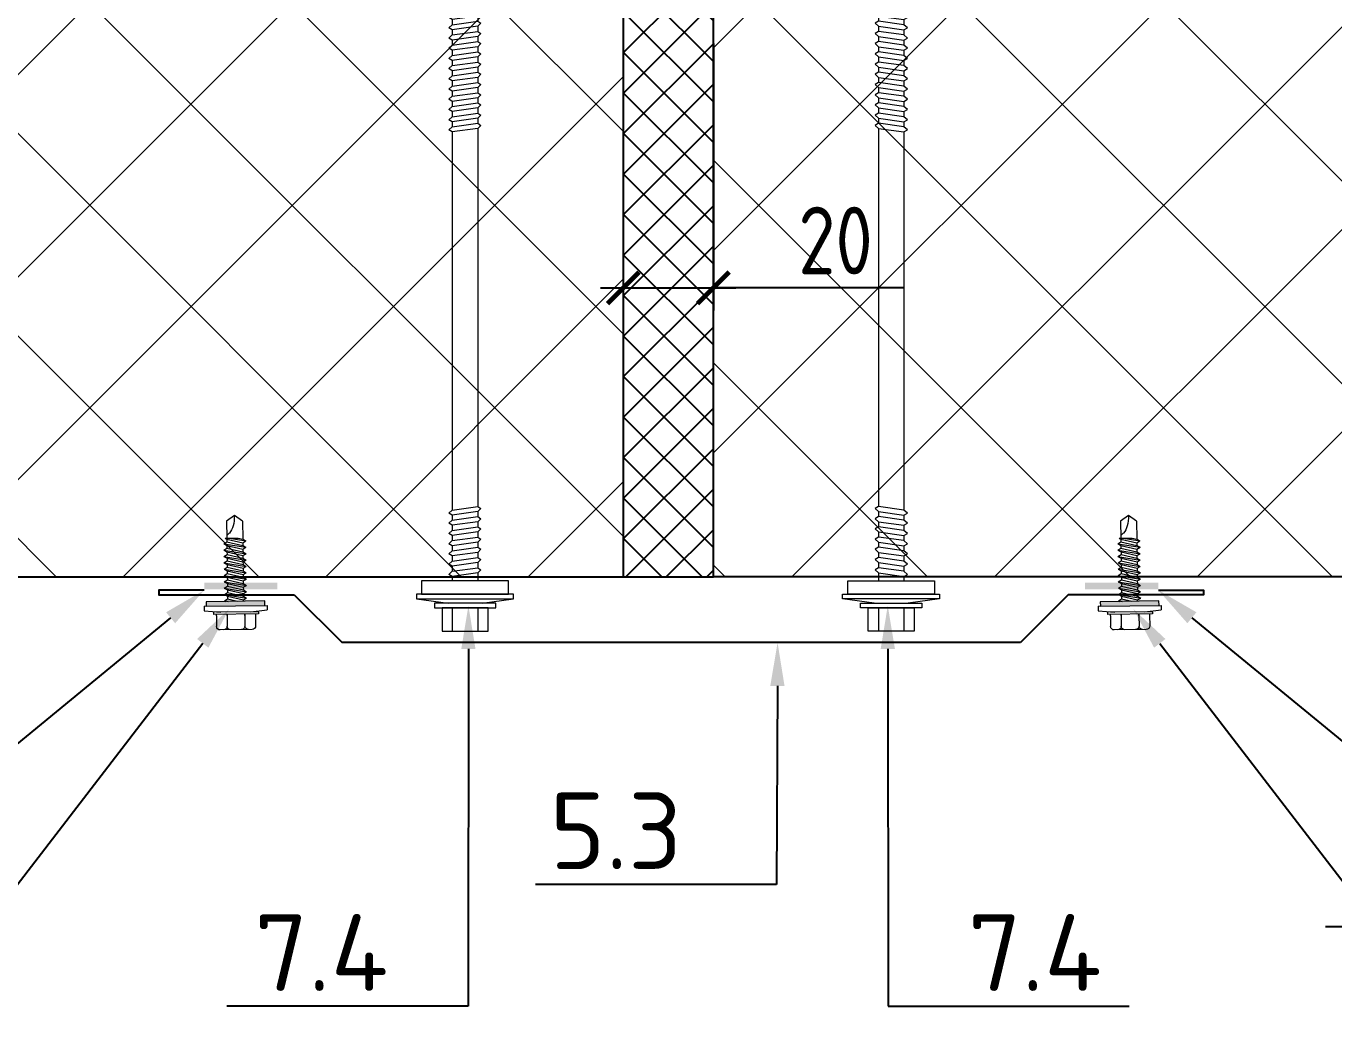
# Model space of a CAD drawing. Header units: millimetres. Extents: x -3689 to 3021565, y -698052 to -604547.
# Drawn here: x 2757434.1 to 2757724.1, y -669388 to -669168.7 of the extents above; entities that cross this region are included whole.
import ezdxf
from ezdxf import colors
from ezdxf.entities.mleader import LeaderData, LeaderLine
from ezdxf.math import Vec2, Vec3

# ---------------------------------------------------------------- set-up
doc = ezdxf.new("R2010")
doc.units = ezdxf.units.MM
doc.header["$PDMODE"] = 35
doc.layers.get('0').update_dxf_attribs({"lineweight": 0})
doc.layers.get('Defpoints').update_dxf_attribs({"color": 4})
doc.layers.add('A-FLOR-DIMS', color=133, linetype='Continuous', lineweight=0)
for name, color, linetype in [('A-FLOR-IDEN', 14, 'Continuous'), ('A-WALL-PATT', 181, 'Continuous'), ('S-METL', 14, 'Continuous'), ('S-WALL-PATT', 181, 'Continuous')]:
    doc.layers.add(name, color=color, linetype=linetype)
doc.styles.add('GOST 2.304', font='CS_Gost2304.shx')
doc.styles.add('ЕСКД', font='isocpeur.ttf')
doc.dimstyles.new('001.5', dxfattribs={"dimscale": 10, "dimtxt": 1.5, "dimasz": 0.7, "dimexe": 0.5, "dimexo": 0, "dimgap": 0.3, "dimtad": 1, "dimdec": 0, "dimrnd": 0.001, "dimtxsty": 'GOST 2.304', "dimblk": 'ARCHTICK', "dimcen": 0, "dimdle": 0.5, "dimclrd": 256, "dimclre": 256, "dimclrt": 256, "dimadec": 0, "dimazin": 2, "dimtfac": 0.75, "dimtdec": 0, "dimtmove": 1, "dimatfit": 3, "dimfxl": 1, "dimtolj": 1, "dimarcsym": 0})

# ---------------------------------------------------------------- blocks, each defined once
blk = doc.blocks.new('*U566')
at = {"lineweight": 0}
h = blk.add_hatch(dxfattribs=at)
h.set_pattern_fill('ANSI37', color=181, scale=10, style=0)
h.set_pattern_definition([(45, (90, -734.0553587846589), (-22.45064030267288, 22.45064030267288), []), (135, (90, -734.0553587846589), (-22.45064030267288, -22.45064030267288), [])])
h.paths.add_polyline_path([(0, 265.944641215341), (0, 0), (150, 0), (150, 265.944641215341)])
at = {"color": 5, "lineweight": 0}
for p, q in [((150, 265.944641215341), (0, 265.944641215341)), ((0, 0), (150, 0))]:
    blk.add_line(p, q, dxfattribs=at)
at = {"color": 5}
for p, q in [((0, 265.944641215341), (0, 0)), ((150, 0), (150, 265.944641215341))]:
    blk.add_line(p, q, dxfattribs=at)
blk = doc.blocks.new('_ARCHTICK')
at = {"color": 0, "linetype": 'ByBlock', "const_width": 0.15}
blk.add_lwpolyline([(-0.5, -0.5), (0.5, 0.5)], dxfattribs=at)
blk = doc.blocks.new('*D598')
at = {"layer": 'A-FLOR-DIMS', "lineweight": -2, "ltscale": 10, "transparency": 16777216}
for p, q in [((2757566.49132782, -669172.6176756365), (2757566.49132782, -669231.7857825729)), ((2757586.49132782, -669172.6176756365), (2757586.49132782, -669231.7857825729)), ((2757561.49132782, -669226.7857825729), (2757591.49132782, -669226.7857825729)), ((2757628.706212116, -669226.7857825729), (2757586.49132782, -669226.7857825729))]:
    blk.add_line(p, q, dxfattribs=at)
at = {"layer": 'Defpoints', "color": 0, "ltscale": 10, "transparency": 16777216}
for p in [(2757566.49132782, -669172.6176756365), (2757586.49132782, -669172.6176756365), (2757586.49132782, -669226.7857825729)]:
    blk.add_point(p, dxfattribs=at)
at = {"layer": 'A-FLOR-DIMS', "lineweight": -2, "ltscale": 10, "transparency": 16777216, "xscale": 7, "yscale": 7, "zscale": 7, "rotation": 180}
blk.add_blockref('_ARCHTICK', (2757566.49132782, -669226.7857825729), dxfattribs=at)
at = {"layer": 'A-FLOR-DIMS', "lineweight": -2, "ltscale": 10, "transparency": 16777216, "xscale": 7, "yscale": 7, "zscale": 7}
blk.add_blockref('_ARCHTICK', (2757586.49132782, -669226.7857825729), dxfattribs=at)
at = {"layer": 'A-FLOR-DIMS', "ltscale": 10, "transparency": 16777216, "insert": (2757613.563354974, -669216.2857825729), "char_height": 15, "attachment_point": 5, "style": 'GOST 2.304'}
blk.add_mtext('\\A1;20', dxfattribs=at)
blk = doc.blocks.new('*U670')
at = {"color": 7}
for points in [[(-60.60660171782365, -10.60660171779455), (-50, 0)], [(-50, 0), (100.3945713860958, 0)], [(111.0011731039194, -10.60660171779455), (100.3945713860958, 0)], [(-80.60660171782365, -11.60660171782365), (-90.60660171782365, -11.60660171782365), (-90.60660171782365, -10.60660171782365), (-60.60660171782365, -10.60660171782365)], [(131.0011731039194, -11.60660171782365), (141.0011731039194, -11.60660171782365), (141.0011731039194, -10.60660171782365), (111.0011731039194, -10.60660171782365)]]:
    blk.add_lwpolyline(points, dxfattribs=at)
blk = doc.blocks.new('*U530')
at = {"lineweight": 0}
blk.add_hatch(color=0, dxfattribs=at).paths.add_polyline_path([(6.500028934155127, -0.9992351740365836), (-6.500028934155127, -0.9992351740365865), (-6.500028934155127, -1.443296356685747e-15), (6.500028934155127, 1.443296356685747e-15)])
at = {"color": 0, "lineweight": 0}
for p, q in [((-1.75979577822, 17.76911293662852), (0.0001427191382348255, 19.00156603410142)), ((-1.75979577822, 17.77512051083614), (-1.759595558345612, 13.76304829795845)), ((0.0001427191382348255, 19.00156603410142), (1.760204217272982, 17.76928860001499)), ((1.760204217280258, 17.77529617422261), (1.760392185868111, 14.00871998502408)), ((2.464332430994543, 12.81131470232504), (-2.463710926611387, 11.94262127106777)), ((-1.75969064364472, 12.34904072748032), (-2.463710926611387, 11.94262127106777)), ((-1.759731211357578, 11.53613154939376), (-2.463710926611387, 11.94262127106777)), ((1.269850955752187, 14.00874446512899), (-2.463640661277172, 13.35062126943376)), ((-1.759620378325057, 13.75704072578811), (-2.463640661277172, 13.35062126943376)), ((-1.759660946023363, 12.94413154770155), (-2.463640661277172, 13.35062126943376)), ((1.760282450399243, 11.80980442569126), (-1.759760908986212, 10.94104072911432)), ((1.760312148020601, 12.4048952459707), (-1.759731211357578, 11.53613154939376)), ((1.760352715740735, 13.21780442399904), (-1.75969064364472, 12.34904072748032)), ((-1.759660946016087, 12.94413154770155), (-1.75969064364472, 12.34904072748032)), ((1.760382413362092, 13.81289524427848), (-1.759660946016087, 12.94413154770155)), ((-0.73936477863754, 14.00884473376209), (-1.759620378303229, 13.75704072578811)), ((2.112392185430505, 14.00870241870871), (-0.73936477863754, 14.00884473376209)), ((1.760312148035152, 12.4048952459707), (1.760281366463457, 11.78808375616791)), ((2.464262165653051, 11.40331470395904), (1.760282450399243, 11.80980442569126)), ((2.464332430994543, 12.81131470232504), (1.760312148020601, 12.4048952459707)), ((1.760382413362092, 13.81289524427848), (1.760351631783121, 13.19608375453391)), ((2.464332430994543, 12.81131470232504), (1.760352715740735, 13.21780442399904)), ((2.099570586164188, 14.00870305852732), (1.760382413362092, 13.81289524427848)), ((2.46419190031156, 9.995314705651255), (-2.46385145729437, 9.126621274393985)), ((-1.759831174327704, 9.533040730806535), (-2.46385145729437, 9.126621274393985)), ((-1.759871742040562, 8.720131552719979), (-2.46385145729437, 9.126621274393985)), ((2.464262165653051, 11.40331470395904), (-2.463781191952878, 10.53462127275998)), ((-1.759760908986212, 10.94104072911432), (-2.463781191952878, 10.53462127275998)), ((-1.75980147669907, 10.12813155108597), (-2.463781191952878, 10.53462127275998)), ((1.760141919723536, 8.993804429017475), (-1.759901439669195, 8.12504073244054)), ((-1.759871742040562, 8.720131552719979), (-1.759901439669195, 8.12504073244054)), ((1.760171617337617, 9.588895249296913), (-1.759871742040562, 8.720131552719979)), ((1.760212185057751, 10.40180442732526), (-1.759831174327704, 9.533040730806535)), ((-1.75980147669907, 10.12813155108597), (-1.759831174327704, 9.533040730806535)), ((1.760241882679109, 10.99689524766291), (-1.75980147669907, 10.12813155108597)), ((-1.759731211357578, 11.53613154939376), (-1.759760908986212, 10.94104072911432)), ((1.760171617352169, 9.588895249296913), (1.760140835780474, 8.972083759494128)), ((2.464121634970069, 8.587314707343468), (1.76014191971626, 8.993804429017475)), ((2.46419190031156, 9.995314705651255), (1.760171617337617, 9.588895249296913)), ((1.760241882693661, 10.99689524766291), (1.760211101121966, 10.38008375786012)), ((2.46419190031156, 9.995314705651255), (1.760212185057751, 10.40180442732526)), ((2.464262165653051, 11.40331470395904), (1.760241882679109, 10.99689524766291)), ((2.464051369635853, 7.179314708977475), (-2.463991987948249, 6.31062127777841)), ((-1.759971704996135, 6.717040734132754), (-2.463991987948249, 6.31062127777841)), ((-1.760012272723545, 5.904131556046196), (-2.463991987948249, 6.31062127777841)), ((2.464121634970069, 8.587314707343468), (-2.463921722635862, 7.718621276086197)), ((-1.759901439669195, 8.12504073244054), (-2.463921722635862, 7.718621276086197)), ((-1.759942007382053, 7.312131554412192), (-2.463921722635862, 7.718621276086197)), ((-1.760012272716269, 5.904131556046196), (-1.760043054287964, 5.287320066301619)), ((1.760001389040553, 6.177804432401901), (-1.760041970337626, 5.309040735766758)), ((1.760031086669186, 6.772895252623131), (-1.760012272716269, 5.904131556046196)), ((-1.759942007374777, 7.312131554412192), (-1.7599727889683, 6.695320064609406)), ((1.760071654382044, 7.585804430709688), (-1.759971704996135, 6.717040734132754)), ((1.760101352010678, 8.180895250989126), (-1.759942007374777, 7.312131554412192)), ((1.760031086669186, 6.772895252623131), (1.760000305097491, 6.156083762820346)), ((2.463981104301637, 5.771314710669687), (1.760001389040553, 6.177804432343693)), ((2.464051369635853, 7.179314708977475), (1.760031086669186, 6.772895252623131)), ((1.760101352010678, 8.180895250989126), (1.760070570438983, 7.564083761186341)), ((2.464051369635853, 7.179314708977475), (1.760071654382044, 7.585804430709688)), ((2.464121634970069, 8.587314707343468), (1.760101352010678, 8.180895250989126)), ((2.463840573640482, 2.955314713995905), (-2.464202783972724, 2.086621282796841)), ((2.463910838960146, 4.363314712303692), (-2.464132518631233, 3.494621281104628)), ((-1.760112235679118, 3.901040737458971), (-2.464132518631233, 3.494621281104628)), ((-1.760152803377424, 3.088131559430622), (-2.464132518631233, 3.494621281104628)), ((2.463981104301637, 5.771314710669687), (-2.464062253289741, 4.902621279470623)), ((-1.760041970337626, 5.309040735766758), (-2.464062253289741, 4.902621279470623)), ((-1.760082538043208, 4.496131557738409), (-2.464062253289741, 4.902621279470623)), ((1.759860858379397, 3.361804435728119), (-1.760182501006057, 2.493040739151184)), ((-1.760152803377424, 3.088131559430622), (-1.760182501006057, 2.493040739151184)), ((1.759890556000755, 3.95689525594935), (-1.760152803377424, 3.088131559430622)), ((1.759931123720889, 4.769804434035906), (-1.760112235664566, 3.901040737458971)), ((-1.760082538035932, 4.496131557738409), (-1.760112235679118, 3.901040737458971)), ((1.759960821342246, 5.364895254315344), (-1.760082538043208, 4.496131557738409)), ((2.463840573640482, 2.955314713995905), (1.759820290666539, 2.548895257641562)), ((1.759890556000755, 3.95689525594935), (1.75985977442906, 3.340083766204772)), ((2.463840573640482, 2.955314713995905), (1.759860858379397, 3.361804435728119)), ((2.463910838960146, 4.363314712303692), (1.759890556000755, 3.95689525594935)), ((1.759960821342246, 5.364895254315344), (1.759930039755999, 4.748083764512558)), ((2.463910838960146, 4.363314712303692), (1.759931123720889, 4.769804434035906)), ((2.463981104301637, 5.771314710669687), (1.759960821327694, 5.364895254315344)), ((2.46377030829899, 1.547314715688118), (-2.464273049314216, 0.6786212844308461)), ((-1.760252766340273, 1.085040740785189), (-2.46427304930694, 0.6786212844308461)), ((-1.760293334060407, 0.2721315627568398), (-2.464273049314216, 0.6786212844308461)), ((-1.760182501006057, 2.493040739151184), (-2.464202783972724, 2.086621282796841)), ((-1.760223068718916, 1.680131561064627), (-2.464202783972724, 2.086621282796841)), ((-1.760293334053131, 0.2721315627568398), (-1.76030691460619, -3.908666534005322e-16)), ((1.759750025339599, 1.140895259333775), (-1.760293334053131, 0.2721315627568398)), ((1.759790593045182, 1.953804437362124), (-1.760252766332997, 1.085040740785189)), ((-1.76022306871164, 1.680131561064627), (-1.760252766340273, 1.085040740785189)), ((1.759820290666539, 2.548895257641562), (-1.760223068718916, 1.680131561064627)), ((1.75972032770369, 0.545804439054337), (-0.4517616882585572, -1.003112455896365e-16)), ((2.463700042957499, 0.1393147173803305), (1.673376388229372, 3.715641990152666e-16)), ((1.759750025339599, 1.140895259333775), (1.759719243746076, 0.5240837695309898)), ((2.463700042957499, 0.1393147173803305), (1.75972032770369, 0.545804439054337)), ((2.46377030829899, 1.547314715688118), (1.759750025339599, 1.140895259333775)), ((1.759820290673815, 2.548895257641562), (1.759789509087568, 1.932083767896985)), ((2.46377030829899, 1.547314715688118), (1.759790593037906, 1.953804437362124)), ((2.463700042957499, 0.1393147173803305), (2.222372062249633, 4.934657265586468e-16)), ((6.499971000332154, 0.001566034101416869), (6.500028934155127, -0.9992351740365836)), ((-6.999971091820045, -0.9992351740365866), (-6.999913204039332, -1.999240946024658)), ((7.000028934984586, -0.9992351740365835), (-6.999971091820045, -0.9992351740365866)), ((-6.999971091820045, -0.9992351740365866), (-6.999971091820045, -1.999235174036587)), ((-3.372512593312422, -2.360930037742948), (-6.999971091820045, -1.999235174036587)), ((-5.042529794140137, -2.36092890793225), (4.957470193156043, -2.360429864318575)), ((-5.042529794140137, -2.36092890793225), (-5.042504841956543, -2.860928907291965)), ((-5.042504841956543, -2.860928907291965), (4.957495145325085, -2.860429863678291)), ((-4.372512593326974, -2.360930037742948), (4.28745299234288, -2.360428734507877)), ((7.000086822110463, -1.99922954221256), (3.287452992371983, -2.360428734507877)), ((4.957470193156043, -2.360429864318575), (4.957495145325085, -2.860429863678291)), ((7.000028934984586, -0.9992351740365835), (7.000086822103187, -1.99922954221256)), ((7.000028934991862, -0.9992351740365835), (7.000028934991862, -1.999235174036584)), ((-4.372466748827719, -3.152888939424885), (-4.372330301179318, -5.510008432378529)), ((-2.01065795654722, -3.152687751920895), (-2.010521505289943, -5.509871713235045)), ((-2.010653540746716, -3.228970242373181), (-2.010521505289943, -5.509871713235045)), ((1.925690043317446, -3.152571722050198), (1.925826488215536, -5.509643848228735)), ((4.287498841193157, -3.152463260455988), (4.287635284337741, -5.509507129143458)), ((-3.58501512947987, -6.297232458076908), (3.50041125866119, -6.296822300821078))]:
    blk.add_line(p, q, dxfattribs=at)
blk.add_lwpolyline([(6.500028934155127, -0.9992351740365836), (-6.500028934155127, -0.9992351740365865), (-6.500028934155127, -1.443296356685747e-15), (6.500028934155127, 1.443296356685747e-15)], close=True, dxfattribs=at)
for centre, start, end in [((-3.585060702433111, -5.509962859388908), 180.0033167038442, 270.0033167042611), ((-2.797791103977942, -5.509917286399288), 270.0033167042611, 0.003316703844216687), ((-1.22325190653646, -5.509826140245424), 180.0033167038442, 270.0033167042611), ((1.138556889469329, -5.509689421276563), 270.0033167042611, 0.003316703844216687), ((2.713096086903535, -5.509598275122698), 180.0033167038442, 270.0033167042611), ((3.500365685649742, -5.509552702133078), 270.0033167042611, 0.003316703844216687)]:
    blk.add_arc(centre, 0.7872696000000154, start, end, dxfattribs=at)
at = {"color": 0, "lineweight": 0, "extrusion": (0, 0, -1)}
for centre, major_axis, ratio, start_param, end_param in [((-5.164466747446568, -3.152934786339758), (-0.4695426015677405, -0.6378038454834557), 0.9999999999521482, 3.7001413829075, 4.077737360034711), ((-1.218657958088442, -3.152737986587455), (-0.4695426016314956, -0.6378038455700573), 0.9999999998798036, 0.9361447064777346, 1.313740683556781), ((1.133690044815013, -3.152620782959275), (-0.4695426015914638, -0.6378038455156804), 0.9999999999951029, 3.700141382885612, 4.077737360014203), ((5.079498840263115, -3.152423982799518), (-0.469542601613166, -0.6378038455451589), 0.9999999999374978, 0.9361447064519131, 1.313740683536806)]:
    blk.add_ellipse(centre, major_axis=major_axis, ratio=ratio, start_param=start_param, end_param=end_param, dxfattribs=at)
at = {"color": 0, "lineweight": 0, "extrusion": (0, 0, -0.9999999999999999)}
for centre, major_axis, ratio, start_param, end_param in [((-2.802657956068287, -3.152817035093905), (-0.4695426015830329, -0.6378038455042281), 0.9999999999820529, 3.700141382891477, 4.077737359997727), ((2.717690042794858, -3.152541734511033), (-0.469542601635972, -0.6378038455761381), 0.9999999998681064, 0.9361447064850439, 1.31374068359107)]:
    blk.add_ellipse(centre, major_axis=major_axis, ratio=ratio, start_param=start_param, end_param=end_param, dxfattribs=at)
at = {"color": 0, "lineweight": 0}
blk.add_open_spline([(0.0001427191455107831, 19.00156603415963), (0.05083747002936031, 18.23320035467623), (0.1406947712312066, 16.87125922471751), (0.8799432696832777, 15.33543048088905), (1.551164845863238, 14.82059633685276), (1.760358575389543, 14.67621029395378)], degree=3, knots=[0, 0, 0, 0, 2.306624246534305, 4.088530392190128, 4.845953933886731, 4.845953933886731, 4.845953933886731, 4.845953933886731], dxfattribs=at)
blk = doc.blocks.new('*U529')
at = {"color": 0, "rotation": 270}
blk.add_blockref('*U530', (0, -3.641531520770513e-12), dxfattribs=at)
blk = doc.blocks.new('*U572')
at = {"color": 0, "lineweight": 0, "ltscale": 10}
for p, q in [((0.9999999999995483, 10.75821146399544), (-1.578047253216045e-13, 3.758211464021094)), ((1.999999999999548, 10.75821146399548), (0.9999999999995483, 10.75821146399544)), ((0.9999999999995483, 10.75821146399544), (1.000000000000452, -10.75821146399535)), ((2.000000000000452, -10.75821146399531), (1.999999999999548, 10.75821146399548)), ((4.999999999999596, 9.625768151993025), (1.999999999999596, 9.625768151992899)), ((1.999999999999596, 9.625768151992899), (2.000000000000404, -9.625768151992732)), ((5.000000000000404, -9.625768151992606), (4.999999999999596, 9.625768151993025)), ((-2.853031142658489e-13, 6.794659872000921), (-1.000000000000285, 6.794659872000879)), ((-1.000000000000285, 6.794659872000879), (-0.9999999999997147, -6.794659872000962)), ((2.853031142658489e-13, -6.794659872000921), (-2.853031142658489e-13, 6.794659872000921)), ((-1.000000000000214, 5.095994904011563), (-6.200000000000213, 5.095994904011344)), ((-6.200000000000213, 5.095994904011344), (-6.199999999999785, -5.095994904011865)), ((-0.9999999999997861, -5.095994904011646), (-1.000000000000214, 5.095994904011563)), ((5.960699671339194, 2.831108280006697), (6.413676996087806, 3.623818598440535)), ((6.413676996087806, 3.623818598440535), (7.093142983283565, 2.831108280006745)), ((8.225586295286144, 2.831108280006792), (8.678563620122066, 3.623818598440631)), ((8.678563620122066, 3.623818598440631), (9.358029607317826, 2.83110828000684)), ((10.49047291932041, 2.831108280006887), (10.94345024406902, 3.623818598440726)), ((10.94345024406902, 3.623818598440726), (11.62291623132298, 2.831108280006935)), ((12.75535954329646, 2.831108280006982), (13.20833686810328, 3.623818598440821)), ((13.20833686810328, 3.623818598440821), (13.88780285529904, 2.83110828000703)), ((15.02024616730162, 2.831108280007077), (15.47322349210843, 3.623818598440916)), ((15.47322349210843, 3.623818598440916), (16.1526894793042, 2.831108280007125)), ((17.28513279133588, 2.831108280007173), (17.73811011608449, 3.623818598441011)), ((17.73811011608449, 3.623818598441011), (18.41757610328025, 2.83110828000722)), ((19.55001941528283, 2.831108280007268), (20.00299674011875, 3.623818598441106)), ((20.00299674011875, 3.623818598441106), (20.68246272731451, 2.831108280007316)), ((104.5005885280032, 2.83110828001226), (104.9535658528391, 3.623818598446098)), ((104.9535658528391, 3.623818598446098), (105.6330318400348, 2.831108280012307)), ((106.7654751520956, 2.831108280012355), (107.2184524768442, 3.623818598446193)), ((107.2184524768442, 3.623818598446193), (107.89791846404, 2.831108280012402)), ((109.0303617760426, 2.83110828001245), (109.4833391008785, 3.623818598446288)), ((109.4833391008785, 3.623818598446288), (110.1628050880743, 2.831108280012497)), ((111.2952484000768, 2.831108280012545), (111.7482257248255, 3.623818598446383)), ((111.7482257248255, 3.623818598446383), (112.4276917120794, 2.831108280012592)), ((113.5601350240529, 2.83110828001264), (114.0131123488597, 3.623818598446478)), ((114.0131123488597, 3.623818598446478), (114.6925783360555, 2.831108280012687)), ((115.8250216480581, 2.831108280012735), (116.2779989728649, 3.623818598446573)), ((116.2779989728649, 3.623818598446573), (116.9574649600606, 2.831108280012782)), ((118.0899082720923, 2.83110828001283), (118.5428855968409, 3.623818598446668)), ((118.5428855968409, 3.623818598446668), (119.2223515840367, 2.831108280012878)), ((120.3547948960393, 2.831108280012925), (120.8077722208752, 3.623818598446763)), ((120.8077722208752, 3.623818598446763), (121.4872382080709, 2.831108280012973)), ((122.6196815200735, 2.83110828001302), (123.0726588448221, 3.623818598446859)), ((123.0726588448221, 3.623818598446859), (123.7521248320179, 2.831108280013068)), ((124.8845681440496, 2.831108280013114), (125.3375454687982, 3.623818598446953)), ((125.3375454687982, 3.623818598446953), (126.017011455994, 2.831108280013162)), ((127.1494547679966, 2.831108280013209), (127.6024320928325, 3.623818598447048)), ((127.6024320928325, 3.623818598447048), (128.2818980800282, 2.831108280013257)), ((129.4143413920308, 2.831108280013305), (129.8673187167794, 3.623818598447143)), ((129.8673187167794, 3.623818598447143), (130.5467847040334, 2.831108280013352)), ((131.6792280160069, 2.8311082800134), (132.1322053408137, 3.623818598447238)), ((132.1322053408137, 3.623818598447238), (132.8116713280095, 2.831108280013447)), ((133.944114640012, 2.831108280013495), (134.3970919648189, 3.623818598447333)), ((134.3970919648189, 3.623818598447333), (135.0765579520146, 2.831108280013543)), ((136.2090012640463, 2.83110828001359), (136.6619785887949, 3.623818598447428)), ((136.6619785887949, 3.623818598447428), (137.3414445759907, 2.831108280013638)), ((138.4738878879932, 2.831108280013685), (138.9268652128292, 3.623818598447524)), ((138.9268652128292, 3.623818598447524), (139.6063312000249, 2.831108280013733)), ((140.7387745120275, 2.83110828001378), (141.1917518367761, 3.623818598447619)), ((141.1917518367761, 3.623818598447619), (141.8712178239719, 2.831108280013828)), ((143.0036611360036, 2.831108280013875), (143.4566384608104, 3.623818598447714)), ((143.4566384608104, 3.623818598447714), (144.1361044480061, 2.831108280013923)), ((145.2685477600087, 2.83110828001397), (145.7215250848446, 3.623818598447809)), ((145.7215250848446, 3.623818598447809), (146.4009910720404, 2.831108280014018)), ((147.533434384043, 2.831108280014065), (147.9864117087916, 3.623818598447904)), ((147.9864117087916, 3.623818598447904), (148.6658776959873, 2.831108280014113)), ((149.798321008019, 2.831108280014161), (150.2512983328259, 3.623818598447999)), ((150.2512983328259, 3.623818598447999), (150.9307643200216, 2.831108280014208)), ((152.0632076320242, 2.831108280014256), (152.5161849568019, 3.623818598448094)), ((152.5161849568019, 3.623818598448094), (153.1956509439977, 2.831108280014303)), ((154.3280942560002, 2.831108280014351), (154.7810715808071, 3.623818598448189)), ((154.7810715808071, 3.623818598448189), (155.4605375680028, 2.831108280014398)), ((156.5929808800054, 2.831108280014446), (157.0459582048413, 3.623818598448284)), ((157.0459582048413, 3.623818598448284), (157.7254241920371, 2.831108280014493)), ((158.8578675040397, 2.831108280014541), (159.3108448287883, 3.623818598448379)), ((159.3108448287883, 3.623818598448379), (159.990310815984, 2.831108280014588)), ((161.1227541280157, 2.831108280014636), (161.5757314528225, 3.623818598448474)), ((161.5757314528225, 3.623818598448474), (162.2551974400183, 2.831108280014683)), ((163.3876407520209, 2.831108280014731), (163.8406180767986, 3.623818598448569)), ((163.8406180767986, 3.623818598448569), (164.5200840639943, 2.831108280014779)), ((165.6525273759969, 2.831108280014826), (166.1055047008037, 3.623818598448664)), ((166.1055047008037, 3.623818598448664), (166.7849706879995, 2.831108280014874)), ((167.9174140000312, 2.831108280014921), (168.370391324838, 3.62381859844876)), ((168.370391324838, 3.62381859844876), (169.0498573120338, 2.831108280014969)), ((170.1823006240363, 2.831108280015016), (170.6352779488141, 3.623818598448855)), ((170.6352779488141, 3.623818598448855), (171.3147439360098, 2.831108280015064)), ((172.4471872480124, 2.831108280015112), (172.9001645728192, 3.62381859844895)), ((172.9001645728192, 3.62381859844895), (173.579630560015, 2.831108280015159)), ((-1.000000000000119, 2.831108280006405), (-6.200000000000118, 2.831108280006187)), ((5.960699671339194, 2.831108280006697), (4.999999999999881, 2.831108280006657)), ((6.75340998968594, -2.831108279977059), (5.960699671339194, 2.831108280006697)), ((7.093142983283565, 2.831108280006745), (7.885853301688519, -2.831108279977012)), ((8.225586295286144, 2.831108280006792), (7.093142983283565, 2.831108280006745)), ((8.225586295286144, 2.831108280006792), (7.093142983283565, 2.831108280006745)), ((9.018296613720201, -2.831108279976964), (8.225586295286144, 2.831108280006792)), ((9.358029607317826, 2.83110828000684), (10.15073992572278, -2.831108279976917)), ((10.49047291932041, 2.831108280006887), (9.358029607317826, 2.83110828000684)), ((10.49047291932041, 2.831108280006887), (9.358029607317826, 2.831108280006839)), ((11.28318323772536, -2.831108279976869), (10.49047291932041, 2.831108280006887)), ((11.62291623132298, 2.831108280006935), (12.41562654969883, -2.831108279976822)), ((12.75535954329646, 2.831108280006982), (11.62291623126478, 2.831108280006935)), ((12.75535954329646, 2.831108280006983), (11.62291623132298, 2.831108280006935)), ((13.54806986170141, -2.831108279976774), (12.75535954329646, 2.831108280006982)), ((13.88780285529904, 2.83110828000703), (14.68051317370399, -2.831108279976727)), ((15.02024616730162, 2.831108280007077), (13.88780285529904, 2.83110828000703)), ((15.02024616730162, 2.831108280007078), (13.88780285529904, 2.83110828000703)), ((15.81295648570657, -2.831108279976679), (15.02024616730162, 2.831108280007077)), ((16.1526894793042, 2.831108280007125), (16.94539979768004, -2.831108279976632)), ((17.28513279133588, 2.831108280007173), (16.1526894793042, 2.831108280007125)), ((17.28513279133588, 2.831108280007173), (16.1526894793042, 2.831108280007126)), ((18.07784310968262, -2.831108279976584), (17.28513279133588, 2.831108280007173)), ((18.41757610328025, 2.83110828000722), (19.2102864216852, -2.831108279976537)), ((19.55001941528283, 2.831108280007268), (18.41757610328025, 2.83110828000722)), ((19.55001941528283, 2.831108280007268), (18.41757610328025, 2.831108280007221)), ((20.34272973371688, -2.831108279976489), (19.55001941528283, 2.831108280007268)), ((20.68246272731451, 2.831108280007316), (21.47517304571946, -2.831108279976441)), ((21.81490603931709, 2.831108280007363), (20.68246272731451, 2.831108280007316)), ((104.5005885280032, 2.83110828001226), (20.68246272731451, 2.831108280007316)), ((105.2932988464372, -2.831108279971497), (104.5005885280032, 2.83110828001226)), ((105.6330318400348, 2.831108280012307), (106.4257421584398, -2.83110827997145)), ((106.7654751520374, 2.831108280012355), (105.6330318400348, 2.831108280012307)), ((107.5581854704424, -2.831108279971402), (106.7654751520956, 2.831108280012355)), ((107.89791846404, 2.831108280012402), (108.690628782445, -2.831108279971355)), ((109.0303617760426, 2.83110828001245), (107.89791846404, 2.831108280012402)), ((109.8230720944767, -2.831108279971307), (109.0303617760426, 2.83110828001245)), ((110.1628050880743, 2.831108280012497), (110.9555154064792, -2.831108279971259)), ((111.2952484000768, 2.831108280012545), (110.1628050880743, 2.831108280012497)), ((112.0879587184818, -2.831108279971212), (111.2952484000768, 2.831108280012545)), ((112.4276917120794, 2.831108280012592), (113.2204020304553, -2.831108279971164)), ((113.5601350240529, 2.83110828001264), (112.4276917120212, 2.831108280012592)), ((114.3528453424579, -2.831108279971117), (113.5601350240529, 2.83110828001264)), ((114.6925783360555, 2.831108280012687), (115.4852886544604, -2.831108279971069)), ((115.8250216480581, 2.831108280012735), (114.6925783360555, 2.831108280012687)), ((116.617731966463, -2.831108279971022), (115.8250216480581, 2.831108280012735)), ((116.9574649600606, 2.831108280012782), (117.7501752784365, -2.831108279970974)), ((118.0899082720923, 2.83110828001283), (116.9574649600606, 2.831108280012782)), ((118.8826185904391, -2.831108279970927), (118.0899082720923, 2.83110828001283)), ((119.2223515840367, 2.831108280012878), (120.0150619024417, -2.831108279970879)), ((120.3547948960393, 2.831108280012925), (119.2223515840367, 2.831108280012878)), ((121.1475052144733, -2.831108279970831), (120.3547948960393, 2.831108280012925)), ((121.4872382080709, 2.831108280012973), (122.2799485264759, -2.831108279970784)), ((122.6196815200735, 2.83110828001302), (121.4872382080709, 2.831108280012973)), ((123.4123918384203, -2.831108279970736), (122.6196815200735, 2.83110828001302)), ((123.7521248320179, 2.831108280013068), (124.5448351504519, -2.831108279970689)), ((124.8845681440496, 2.831108280013115), (123.7521248320179, 2.831108280013068)), ((125.6772784623963, -2.831108279970642), (124.8845681440496, 2.831108280013114)), ((126.017011455994, 2.831108280013162), (126.8097217743989, -2.831108279970595)), ((127.1494547679966, 2.831108280013209), (126.017011455994, 2.831108280013162)), ((127.9421650864306, -2.831108279970547), (127.1494547679966, 2.831108280013209)), ((128.2818980800282, 2.831108280013257), (129.0746083984332, -2.8311082799705)), ((129.4143413920308, 2.831108280013305), (128.2818980800282, 2.831108280013257)), ((130.2070517104358, -2.831108279970452), (129.4143413920308, 2.831108280013305)), ((130.5467847040334, 2.831108280013352), (131.3394950224092, -2.831108279970405)), ((131.6792280160069, 2.8311082800134), (130.5467847039752, 2.831108280013352)), ((132.4719383344118, -2.831108279970357), (131.6792280160069, 2.8311082800134)), ((132.8116713280095, 2.831108280013447), (133.6043816464144, -2.83110827997031)), ((133.944114640012, 2.831108280013495), (132.8116713280095, 2.831108280013447)), ((134.736824958417, -2.831108279970262), (133.944114640012, 2.831108280013495)), ((135.0765579520146, 2.831108280013543), (135.8692682703904, -2.831108279970214)), ((136.2090012640463, 2.83110828001359), (135.0765579520146, 2.831108280013543)), ((137.001711582393, -2.831108279970167), (136.2090012640463, 2.83110828001359)), ((137.3414445759907, 2.831108280013638), (138.1341548943956, -2.831108279970119)), ((138.4738878879932, 2.831108280013685), (137.3414445759907, 2.831108280013638)), ((139.2665982064273, -2.831108279970072), (138.4738878879932, 2.831108280013685)), ((139.6063312000249, 2.831108280013733), (140.3990415184299, -2.831108279970024)), ((140.7387745120275, 2.83110828001378), (139.6063312000249, 2.831108280013733)), ((141.5314848303742, -2.831108279969976), (140.7387745120275, 2.83110828001378)), ((141.8712178239719, 2.831108280013828), (142.6639281424059, -2.831108279969929)), ((143.0036611360036, 2.831108280013875), (141.8712178239719, 2.831108280013828)), ((143.7963714544085, -2.831108279969881), (143.0036611360036, 2.831108280013875)), ((144.1361044480061, 2.831108280013923), (144.9288147664111, -2.831108279969834)), ((145.2685477600087, 2.83110828001397), (144.1361044480061, 2.831108280013923)), ((146.0612580784428, -2.831108279969786), (145.2685477600087, 2.83110828001397)), ((146.4009910720404, 2.831108280014018), (147.1937013903871, -2.831108279969739)), ((147.5334343839848, 2.831108280014065), (146.4009910720404, 2.831108280014018)), ((148.3261447023897, -2.831108279969691), (147.533434384043, 2.831108280014065)), ((148.6658776959873, 2.831108280014113), (149.4585880144214, -2.831108279969644)), ((149.798321008019, 2.831108280014161), (148.6658776959873, 2.831108280014113)), ((150.591031326424, -2.831108279969596), (149.798321008019, 2.831108280014161)), ((150.9307643200216, 2.831108280014208), (151.7234746384266, -2.831108279969548)), ((152.0632076320242, 2.831108280014256), (150.9307643200216, 2.831108280014208)), ((152.8559179504, -2.831108279969501), (152.0632076320242, 2.831108280014256)), ((153.1956509439977, 2.831108280014303), (153.9883612624026, -2.831108279969453)), ((154.3280942560002, 2.831108280014351), (153.1956509439977, 2.831108280014303)), ((155.1208045744052, -2.831108279969406), (154.3280942560002, 2.831108280014351)), ((155.4605375680028, 2.831108280014398), (156.2532478864078, -2.831108279969358)), ((156.5929808800054, 2.831108280014446), (155.4605375680028, 2.831108280014398)), ((157.3856911984394, -2.831108279969311), (156.5929808800054, 2.831108280014446)), ((157.7254241920371, 2.831108280014493), (158.518134510442, -2.831108279969263)), ((158.8578675040397, 2.831108280014541), (157.7254241920371, 2.831108280014493)), ((159.6505778223864, -2.831108279969216), (158.8578675040397, 2.831108280014541)), ((159.990310815984, 2.831108280014588), (160.7830211344181, -2.831108279969168)), ((161.1227541280157, 2.831108280014636), (159.990310815984, 2.831108280014588)), ((161.9154644464207, -2.831108279969121), (161.1227541280157, 2.831108280014636)), ((162.2551974400183, 2.831108280014683), (163.0479077584232, -2.831108279969073)), ((163.3876407520209, 2.831108280014731), (162.2551974400183, 2.831108280014683)), ((164.1803510703967, -2.831108279969026), (163.3876407520209, 2.831108280014731)), ((164.5200840639943, 2.831108280014779), (165.3127943823993, -2.831108279968978)), ((165.6525273759969, 2.831108280014826), (164.5200840639943, 2.831108280014779)), ((166.4452376944019, -2.83110827996893), (165.6525273759969, 2.831108280014826)), ((166.7849706879995, 2.831108280014874), (167.5776810064336, -2.831108279968883)), ((167.9174140000312, 2.831108280014921), (166.7849706879995, 2.831108280014874)), ((168.7101243184361, -2.831108279968835), (167.9174140000312, 2.831108280014921)), ((169.0498573120338, 2.831108280014969), (169.8425676303805, -2.831108279968788)), ((170.1823006239781, 2.831108280015016), (169.0498573120338, 2.831108280014969)), ((170.9750109424122, -2.83110827996874), (170.1823006240363, 2.831108280015016)), ((171.3147439360098, 2.831108280015064), (172.1074542544148, -2.831108279968693)), ((172.4471872480124, 2.831108280015112), (171.3147439360098, 2.831108280015064)), ((173.2398975664173, -2.831108279968645), (172.4471872480124, 2.831108280015112)), ((173.5796305600149, 2.831108280015159), (187.1689503039877, 2.83110828001573)), ((173.579630560015, 2.831108280015159), (174.3723408784199, -2.831108279968598)), ((181.733222406422, -0.679465987201224), (187.6219276287947, 1.132443311997329)), ((187.168891720008, 2.83110828001573), (190, 1.699364696006077e-11)), ((190, 1.699364696006077e-11), (187.1688917200664, -2.83110827996806)), ((187.6219276287947, 1.132443311997329), (187.310505717999, 2.689552866004499)), ((-0.9999999999998811, -2.831108279977385), (-6.19999999999988, -2.831108279977603)), ((6.75340998968594, -2.831108279977058), (5.000000000000119, -2.831108279977132)), ((7.432875976881695, -3.510574267172757), (6.75340998968594, -2.831108279977059)), ((7.885853301688519, -2.831108279977012), (7.432875976881695, -3.510574267172757)), ((9.018296613720201, -2.831108279976964), (7.885853301688519, -2.831108279977012)), ((9.018296613720201, -2.831108279976963), (7.885853301688519, -2.831108279977011)), ((9.697762600915956, -3.510574267172662), (9.018296613720201, -2.831108279976964)), ((10.15073992572278, -2.831108279976917), (9.697762600915956, -3.510574267172662)), ((11.28318323766715, -2.831108279976869), (10.15073992572278, -2.831108279976917)), ((11.28318323772536, -2.831108279976868), (10.15073992572278, -2.831108279976916)), ((11.96264922492111, -3.510574267172567), (11.28318323772536, -2.831108279976869)), ((12.41562654969883, -2.831108279976822), (11.96264922492111, -3.510574267172567)), ((13.54806986170141, -2.831108279976774), (12.41562654969883, -2.831108279976822)), ((13.54806986170141, -2.831108279976773), (12.41562654969883, -2.83110827997682)), ((14.22753584889717, -3.510574267172472), (13.54806986170141, -2.831108279976774)), ((14.68051317370399, -2.831108279976727), (14.22753584889717, -3.510574267172472)), ((15.81295648570657, -2.831108279976679), (14.68051317370399, -2.831108279976727)), ((15.81295648570657, -2.831108279976678), (14.68051317370399, -2.831108279976725)), ((16.49242247290232, -3.510574267172377), (15.81295648570657, -2.831108279976679)), ((16.94539979768004, -2.831108279976632), (16.49242247290232, -3.510574267172377)), ((18.07784310968262, -2.831108279976584), (16.94539979768004, -2.831108279976632)), ((18.07784310968262, -2.831108279976584), (16.94539979768004, -2.831108279976631)), ((18.75730909687838, -3.510574267172282), (18.07784310968262, -2.831108279976584)), ((19.2102864216852, -2.831108279976537), (18.75730909687838, -3.510574267172282)), ((20.34272973371688, -2.831108279976489), (19.2102864216852, -2.831108279976537)), ((20.34272973371688, -2.831108279976489), (19.2102864216852, -2.831108279976536)), ((21.02219572091264, -3.510574267172187), (20.34272973371688, -2.831108279976489)), ((21.47517304571946, -2.831108279976441), (21.02219572091264, -3.510574267172187)), ((105.2932988464372, -2.831108279971498), (21.47517304571946, -2.831108279976441)), ((105.972764833633, -3.510574267167195), (105.2932988464372, -2.831108279971497)), ((106.4257421584398, -2.83110827997145), (105.972764833633, -3.510574267167195)), ((107.5581854703842, -2.831108279971402), (106.4257421584398, -2.83110827997145)), ((108.2376514576382, -3.5105742671671), (107.5581854704424, -2.831108279971402)), ((108.690628782445, -2.831108279971355), (108.2376514576382, -3.5105742671671)), ((109.8230720944767, -2.831108279971307), (108.690628782445, -2.831108279971355)), ((110.5025380816724, -3.510574267167005), (109.8230720944767, -2.831108279971307)), ((110.9555154064792, -2.831108279971259), (110.5025380816724, -3.510574267167005)), ((112.0879587184236, -2.831108279971212), (110.9555154064792, -2.831108279971259)), ((112.7674247056776, -3.51057426716691), (112.0879587184818, -2.831108279971212)), ((113.2204020304553, -2.831108279971164), (112.7674247056776, -3.51057426716691)), ((114.3528453424579, -2.831108279971117), (113.2204020304553, -2.831108279971164)), ((115.0323113296536, -3.510574267166815), (114.3528453424579, -2.831108279971117)), ((115.4852886544604, -2.831108279971069), (115.0323113296536, -3.510574267166815)), ((116.617731966463, -2.831108279971022), (115.4852886544604, -2.831108279971069)), ((117.2971979536588, -3.510574267166719), (116.617731966463, -2.831108279971022)), ((117.7501752784365, -2.831108279970974), (117.2971979536588, -3.510574267166719)), ((118.8826185904391, -2.831108279970927), (117.7501752784365, -2.831108279970974)), ((119.5620845776348, -3.510574267166624), (118.8826185904391, -2.831108279970927)), ((120.0150619024417, -2.831108279970879), (119.5620845776348, -3.510574267166624)), ((121.1475052144733, -2.831108279970831), (120.0150619024417, -2.831108279970879)), ((121.8269712016691, -3.510574267166529), (121.1475052144733, -2.831108279970831)), ((122.2799485264759, -2.831108279970784), (121.8269712016691, -3.510574267166529)), ((123.4123918384203, -2.831108279970736), (122.2799485264759, -2.831108279970784)), ((124.0918578256743, -3.510574267166434), (123.4123918384203, -2.831108279970736)), ((124.5448351504519, -2.831108279970689), (124.0918578256743, -3.510574267166434)), ((125.6772784623963, -2.831108279970641), (124.5448351504519, -2.831108279970689)), ((126.3567444495921, -3.51057426716634), (125.6772784623963, -2.831108279970642)), ((126.8097217743989, -2.831108279970595), (126.3567444495921, -3.51057426716634)), ((127.9421650864306, -2.831108279970547), (126.8097217743989, -2.831108279970595)), ((128.6216310736264, -3.510574267166245), (127.9421650864306, -2.831108279970547)), ((129.0746083984332, -2.8311082799705), (128.6216310736264, -3.510574267166245)), ((130.2070517103776, -2.831108279970452), (129.0746083984332, -2.8311082799705)), ((130.8865176976315, -3.51057426716615), (130.2070517104358, -2.831108279970452)), ((131.3394950224092, -2.831108279970405), (130.8865176976315, -3.51057426716615)), ((132.4719383344118, -2.831108279970357), (131.3394950224092, -2.831108279970405)), ((133.1514043216076, -3.510574267166055), (132.4719383344118, -2.831108279970357)), ((133.6043816464144, -2.83110827997031), (133.1514043216076, -3.510574267166055)), ((134.736824958417, -2.831108279970262), (133.6043816464144, -2.83110827997031)), ((135.4162909456127, -3.51057426716596), (134.736824958417, -2.831108279970262)), ((135.8692682703904, -2.831108279970214), (135.4162909456127, -3.51057426716596)), ((137.001711582393, -2.831108279970167), (135.8692682703904, -2.831108279970214)), ((137.6811775695888, -3.510574267165865), (137.001711582393, -2.831108279970167)), ((138.1341548943956, -2.831108279970119), (137.6811775695888, -3.510574267165865)), ((139.2665982064273, -2.831108279970072), (138.1341548943956, -2.831108279970119)), ((139.946064193623, -3.51057426716577), (139.2665982064273, -2.831108279970072)), ((140.3990415184299, -2.831108279970024), (139.946064193623, -3.51057426716577)), ((141.5314848303742, -2.831108279969976), (140.3990415184299, -2.831108279970024)), ((142.2109508176282, -3.510574267165675), (141.5314848303742, -2.831108279969976)), ((142.6639281424059, -2.831108279969929), (142.2109508176282, -3.510574267165675)), ((143.7963714544085, -2.831108279969881), (142.6639281424059, -2.831108279969929)), ((144.4758374416043, -3.51057426716558), (143.7963714544085, -2.831108279969881)), ((144.9288147664111, -2.831108279969834), (144.4758374416043, -3.51057426716558)), ((146.0612580784428, -2.831108279969786), (144.9288147664111, -2.831108279969834)), ((146.7407240656385, -3.510574267165484), (146.0612580784428, -2.831108279969786)), ((147.1937013903871, -2.831108279969739), (146.7407240656385, -3.510574267165484)), ((148.3261447023897, -2.831108279969691), (147.1937013903871, -2.831108279969739)), ((149.0056106895855, -3.510574267165389), (148.3261447023897, -2.831108279969691)), ((149.4585880144214, -2.831108279969644), (149.0056106895855, -3.510574267165389)), ((150.591031326424, -2.831108279969596), (149.4585880144214, -2.831108279969644)), ((151.2704973136197, -3.510574267165294), (150.591031326424, -2.831108279969596)), ((151.7234746384266, -2.831108279969548), (151.2704973136197, -3.510574267165294)), ((152.8559179504, -2.831108279969501), (151.7234746384266, -2.831108279969548)), ((153.5353839376249, -3.510574267165199), (152.8559179504, -2.831108279969501)), ((153.9883612624026, -2.831108279969453), (153.5353839376249, -3.510574267165199)), ((155.1208045744052, -2.831108279969406), (153.9883612624026, -2.831108279969453)), ((155.8002705616009, -3.510574267165104), (155.1208045744052, -2.831108279969406)), ((156.2532478864078, -2.831108279969358), (155.8002705616009, -3.510574267165104)), ((157.3856911984394, -2.831108279969311), (156.2532478864078, -2.831108279969358)), ((158.0651571856352, -3.510574267165009), (157.3856911984394, -2.831108279969311)), ((158.518134510442, -2.831108279969263), (158.0651571856352, -3.510574267165009)), ((159.6505778223864, -2.831108279969216), (158.5181345103838, -2.831108279969263)), ((160.3300438095822, -3.510574267164914), (159.6505778223864, -2.831108279969216)), ((160.7830211344181, -2.831108279969168), (160.3300438095822, -3.510574267164914)), ((161.9154644464207, -2.831108279969121), (160.7830211344181, -2.831108279969168)), ((162.5949304336164, -3.510574267164818), (161.9154644464207, -2.831108279969121)), ((163.0479077584232, -2.831108279969073), (162.5949304336164, -3.510574267164818)), ((164.1803510703967, -2.831108279969026), (163.0479077584232, -2.831108279969073)), ((164.8598170576507, -3.510574267164723), (164.1803510703967, -2.831108279969026)), ((165.3127943823993, -2.831108279968978), (164.8598170576507, -3.510574267164723)), ((166.4452376944019, -2.83110827996893), (165.3127943823993, -2.831108279968978)), ((167.1247036815976, -3.510574267164628), (166.4452376944019, -2.83110827996893)), ((167.5776810064336, -2.831108279968883), (167.1247036815976, -3.510574267164628)), ((168.7101243184361, -2.831108279968835), (167.5776810064336, -2.831108279968883)), ((169.3895903056319, -3.510574267164533), (168.7101243184361, -2.831108279968835)), ((169.8425676303805, -2.831108279968788), (169.3895903056319, -3.510574267164533)), ((170.9750109424122, -2.83110827996874), (169.8425676303805, -2.831108279968788)), ((171.6544769296079, -3.510574267164438), (170.9750109424122, -2.83110827996874)), ((172.1074542544148, -2.831108279968693), (171.6544769296079, -3.510574267164438)), ((173.2398975664173, -2.831108279968645), (172.1074542544148, -2.831108279968693)), ((173.9193635536131, -3.510574267164343), (173.2398975664173, -2.831108279968645)), ((174.3723408784199, -2.831108279968598), (173.9193635536131, -3.510574267164343)), ((187.1689503040461, -2.83110827996806), (174.3723408784199, -2.831108279968598)), ((180.3742904320306, -2.264886624010712), (181.733222406422, -0.679465987201224)), ((183.2053987120226, -2.831108279968227), (180.3742904320306, -2.264886624010712)), ((-6.199999999999785, -5.095994904011865), (-0.9999999999997861, -5.095994904011646)), ((1.578047253205254e-13, -3.758211463995394), (1.000000000000452, -10.75821146399535)), ((-0.9999999999997147, -6.794659872000962), (2.853031142658489e-13, -6.794659872000921)), ((1.000000000000452, -10.75821146399535), (2.000000000000452, -10.75821146399531)), ((2.000000000000404, -9.625768151992732), (5.000000000000404, -9.625768151992606))]:
    blk.add_line(p, q, dxfattribs=at)

msp = doc.modelspace()

# ---------------------------------------------------------------- hatches: boundary and pattern name
at = {"layer": 'A-WALL-PATT'}
h = msp.add_hatch(dxfattribs=at)
h.set_pattern_fill('ANSI37', color=250, scale=2, angle=90)
h.set_pattern_definition([(135, (2769618.067103434, -912799.9776514946), (-4.490128060534577, -4.490128060534576), []), (225, (2769618.067103434, -912799.9776514946), (4.490128060534576, -4.490128060534577), [])])
h.paths.add_polyline_path([(2757586.49132782, -669140.8515980368), (2757566.49132782, -669140.8515980368), (2757566.49132782, -669290.8515980368), (2757586.49132782, -669290.8515980368)])
at = {"layer": 'S-WALL-PATT', "lineweight": 0, "ltscale": 10}
h = msp.add_hatch(color=250, dxfattribs=at)
h.dxf.hatch_style = 1
h.paths.add_polyline_path([(2757473.585260294, -669293.657058636), (2757473.585260294, -669292.145410893), (2757489.815623156, -669292.145410893), (2757489.815623156, -669293.657058636)])
h = msp.add_hatch(color=250, dxfattribs=at)
h.dxf.hatch_style = 1
h.paths.add_polyline_path([(2757685.136774135, -669293.657058636), (2757685.136774135, -669292.145410893), (2757668.906411273, -669292.145410893), (2757668.906411273, -669293.657058636)])

# ---------------------------------------------------------------- linework, layer by layer
at = {"layer": 'A-WALL-PATT', "color": 250, "ltscale": 10}
msp.add_lwpolyline([(2757566.49132782, -669290.8515980368), (2757586.49132782, -669290.8515980368), (2757586.49132782, -669140.8515980368), (2757566.49132782, -669140.8515980368)], close=True, dxfattribs=at)

# ---------------------------------------------------------------- block references
at = {"layer": 'A-WALL-PATT', "color": 250, "lineweight": 0, "rotation": 89.99999999999997}
msp.add_blockref('*U566', (2757566.49132782, -669290.8515980368), dxfattribs=at)
at = {"layer": 'A-WALL-PATT', "color": 250, "lineweight": 0, "xscale": -1, "rotation": 270.0000000000001}
msp.add_blockref('*U566', (2757586.49132782, -669290.8515980368), dxfattribs=at)
at = {"layer": 'S-METL', "color": 250}
for name, p, rotation in [('*U572', (2757531.425904832, -669296.716656632), 90.00000000000001), ('*U670', (2757604.558302908, -669305.4396043697), 180)]:
    msp.add_blockref(name, p, dxfattribs=dict(at, rotation=rotation))
at = {"layer": 'S-METL', "color": 250, "xscale": -1}
for name, p, rotation in [('*U572', (2757625.894229551, -669296.7166566319), 270), ('*U529', (2757480.54408136, -669296.2832937944), 270.7690118746293), ('*U529', (2757678.775706974, -669296.2832937944), 270.7690118746293)]:
    msp.add_blockref(name, p, dxfattribs=dict(at, rotation=rotation))

# ---------------------------------------------------------------- dimensions: what is measured, and where the dimension line sits
at = {"layer": 'A-FLOR-DIMS', "color": 250, "ltscale": 10}
dim = msp.add_linear_dim(base=(2757586.49132782, -669226.7857825729), p1=(2757566.49132782, -669172.6176756365), p2=(2757586.49132782, -669172.6176756365), dimstyle='001.5', dxfattribs=at)
dim.commit()
dim.dimension.update_dxf_attribs({"geometry": '*D598', "text_midpoint": (2757613.563354974, -669234.2106192707), "dimtype": 160})

# ---------------------------------------------------------------- leaders
at = {"layer": 'A-FLOR-IDEN', "color": 250}
ml = msp.add_multileader_mtext('Standard', dxfattribs=at)
ml.set_content('10', color=250, style='ЕСКД')
ml.set_leader_properties()
ml.build(insert=Vec2(0, 0))
ml.multileader.update_dxf_attribs({"text_left_attachment_type": 6, "text_right_attachment_type": 6, "dogleg_length": 20.96987534605703, "arrow_head_size": 9.600000000000001})
ctx = ml.context
ctx.base_point, ctx.char_height, ctx.arrow_head_size, ctx.landing_gap_size, ctx.plane_origin = Vec3(2757383.912925271, -669336.2988292254), 17, 9.600000000000001, 0, Vec3(2757431.925537334, -669266.9857142009)
ctx.left_attachment, ctx.right_attachment, ctx.text_align_type = 6, 6, 2
notes = []
notes.append((ctx, [(0, (1, 1, 0), (2757421.882800617, -669336.2988292254), (-1, 0), 20.96987534605703, [(0, [(2757473.557129804, -669293.8330026519)], 0, [])])]))
ctx.mtext.insert, ctx.mtext.width, ctx.mtext.alignment, ctx.mtext.flow_direction = Vec3(2757400.912925271, -669315.8988292255), 77.51149692218215, 3, 5
ml = msp.add_multileader_mtext('Standard', dxfattribs=at)
ml.set_content('10', color=250, style='ЕСКД')
ml.set_leader_properties()
ml.build(insert=Vec2(0, 0))
ml.multileader.update_dxf_attribs({"text_left_attachment_type": 6, "text_right_attachment_type": 6, "dogleg_length": 20.96987534605703, "arrow_head_size": 9.600000000000001})
ctx = ml.context
ctx.base_point, ctx.char_height, ctx.arrow_head_size, ctx.landing_gap_size, ctx.plane_origin = Vec3(2757757.809109158, -669336.2988292254), 17, 9.600000000000001, 0, Vec3(2757726.796497095, -669266.9857142009)
ctx.left_attachment, ctx.right_attachment = 6, 6
notes.append((ctx, [(0, (1, 1, 0), (2757736.839233812, -669336.2988292254), (1, 0), 20.96987534605703, [(0, [(2757685.164904626, -669293.8330026519)], 0, [])])]))
ctx.mtext.insert, ctx.mtext.width, ctx.mtext.flow_direction = Vec3(2757757.809109158, -669315.8988292255), 77.51149692218215, 5
ml = msp.add_multileader_mtext('Standard', dxfattribs=at)
ml.set_content('7.2', color=250, style='ЕСКД')
ml.set_leader_properties()
ml.build(insert=Vec2(0, 0))
ml.multileader.update_dxf_attribs({"text_left_attachment_type": 6, "text_right_attachment_type": 6, "dogleg_length": 20.96987534605703, "arrow_head_size": 9.600000000000001})
ctx = ml.context
ctx.base_point, ctx.char_height, ctx.arrow_head_size, ctx.landing_gap_size, ctx.plane_origin = Vec3(2757378.516618728, -669368.4534488955), 17, 9.600000000000001, 0, Vec3(2757463.62548178, -669266.9857142009)
ctx.left_attachment, ctx.right_attachment, ctx.text_align_type = 6, 6, 2
notes.append((ctx, [(0, (1, 1, 0), (2757424.986494074, -669368.4534488955), (-1, 0), 20.96987534605703, [(0, [(2757479.11187772, -669297.9870143987)], 0, [])])]))
ctx.mtext.insert, ctx.mtext.width, ctx.mtext.alignment, ctx.mtext.flow_direction = Vec3(2757404.016618728, -669348.0534488955), 77.51149692218215, 3, 5
ml = msp.add_multileader_mtext('Standard', dxfattribs=at)
ml.set_content('7.4', color=250, style='ЕСКД')
ml.set_leader_properties()
ml.build(insert=Vec2(0, 0))
ml.multileader.update_dxf_attribs({"text_left_attachment_type": 6, "text_right_attachment_type": 6, "dogleg_length": 20.96987534605703, "arrow_head_size": 9.600000000000001})
ctx = ml.context
ctx.base_point, ctx.char_height, ctx.arrow_head_size, ctx.landing_gap_size, ctx.plane_origin = Vec3(2757483.930279992, -669386.0643097714), 17, 9.600000000000001, 0, Vec3(2757538.04824298, -669513.1990230533)
ctx.left_attachment, ctx.right_attachment = 6, 6
notes.append((ctx, [(1, (1, 1, 0), (2757532.100155338, -669386.0643097714), (-1, 0), 20.96987534605703, [(0, [(2757532.171285941, -669297.252572095)], 0, [])])]))
ctx.mtext.insert, ctx.mtext.width, ctx.mtext.flow_direction = Vec3(2757484.718000864, -669365.6643097715), 77.51149692218215, 5
ml = msp.add_multileader_mtext('Standard', dxfattribs=at)
ml.set_content('7.4', color=250, style='ЕСКД')
ml.set_leader_properties()
ml.build(insert=Vec2(0, 0))
ml.multileader.update_dxf_attribs({"text_left_attachment_type": 6, "text_right_attachment_type": 6, "dogleg_length": 20.96987534605703, "arrow_head_size": 9.600000000000001})
ctx = ml.context
ctx.base_point, ctx.char_height, ctx.arrow_head_size, ctx.landing_gap_size, ctx.plane_origin = Vec3(2757646.189854391, -669386.0643097714), 17, 9.600000000000001, 0, Vec3(2757619.271891403, -669513.1990230532)
ctx.left_attachment, ctx.right_attachment, ctx.text_align_type = 6, 6, 2
notes.append((ctx, [(1, (1, 1, 0), (2757625.219979045, -669386.0643097714), (1, 0), 20.96987534605703, [(0, [(2757625.148848443, -669297.2525720949)], 0, [])])]))
ctx.mtext.insert, ctx.mtext.width, ctx.mtext.alignment, ctx.mtext.flow_direction = Vec3(2757672.60213352, -669365.6643097714), 77.51149692218215, 3, 5
ml = msp.add_multileader_mtext('Standard', dxfattribs=at)
ml.set_content('7.2', color=250, style='ЕСКД')
ml.set_leader_properties()
ml.build(insert=Vec2(0, 0))
ml.multileader.update_dxf_attribs({"text_left_attachment_type": 6, "text_right_attachment_type": 6, "dogleg_length": 20.96987534605703, "arrow_head_size": 9.600000000000001})
ctx = ml.context
ctx.base_point, ctx.char_height, ctx.arrow_head_size, ctx.landing_gap_size, ctx.plane_origin = Vec3(2757754.705415701, -669368.4534488955), 17, 9.600000000000001, 0, Vec3(2757695.09655265, -669266.9857142009)
ctx.left_attachment, ctx.right_attachment = 6, 6
notes.append((ctx, [(0, (1, 1, 0), (2757733.735540355, -669368.4534488955), (1, 0), 20.96987534605703, [(0, [(2757679.610156709, -669297.9870143987)], 0, [])])]))
ctx.mtext.insert, ctx.mtext.width, ctx.mtext.flow_direction = Vec3(2757754.705415701, -669348.0534488955), 77.51149692218215, 5
ml = msp.add_multileader_mtext('Standard', dxfattribs=at)
ml.set_content('5.3', color=250, style='ЕСКД')
ml.set_leader_properties()
ml.build(insert=Vec2(0, 0))
ml.multileader.update_dxf_attribs({"text_left_attachment_type": 6, "text_right_attachment_type": 6, "dogleg_length": 20.96987534605703, "arrow_head_size": 9.600000000000001})
ctx = ml.context
ctx.base_point, ctx.char_height, ctx.arrow_head_size, ctx.landing_gap_size, ctx.plane_origin = Vec3(2757554.041112465, -669359.0593481424), 17, 9.600000000000001, 0, Vec3(2757625.922328149, -669499.8454965261)
ctx.left_attachment, ctx.right_attachment, ctx.text_align_type = 6, 6, 2
notes.append((ctx, [(1, (1, 1, 0), (2757600.510987811, -669359.0593481424), (-1, 0), 20.96987534605703, [(0, [(2757600.716859895, -669305.4396043697)], 0, [])])]))
ctx.mtext.insert, ctx.mtext.width, ctx.mtext.alignment, ctx.mtext.flow_direction = Vec3(2757579.541112465, -669338.6593481423), 77.51149692218215, 3, 5
for ctx, leaders in notes:
    for number, flags, end, landing, length, lines in leaders:
        leader = LeaderData()
        leader.index, (leader.has_last_leader_line, leader.has_dogleg_vector, leader.attachment_direction) = number, flags
        leader.last_leader_point, leader.dogleg_vector, leader.dogleg_length = Vec3(end), Vec3(landing), length
        for number, points, colour, breaks in lines:
            line = LeaderLine()
            line.index, line.vertices, line.color, line.breaks = number, Vec3.list(points), colors.encode_raw_color(colour), breaks
            leader.lines.append(line)
        ctx.leaders.append(leader)

doc.saveas('drawing.dxf')
